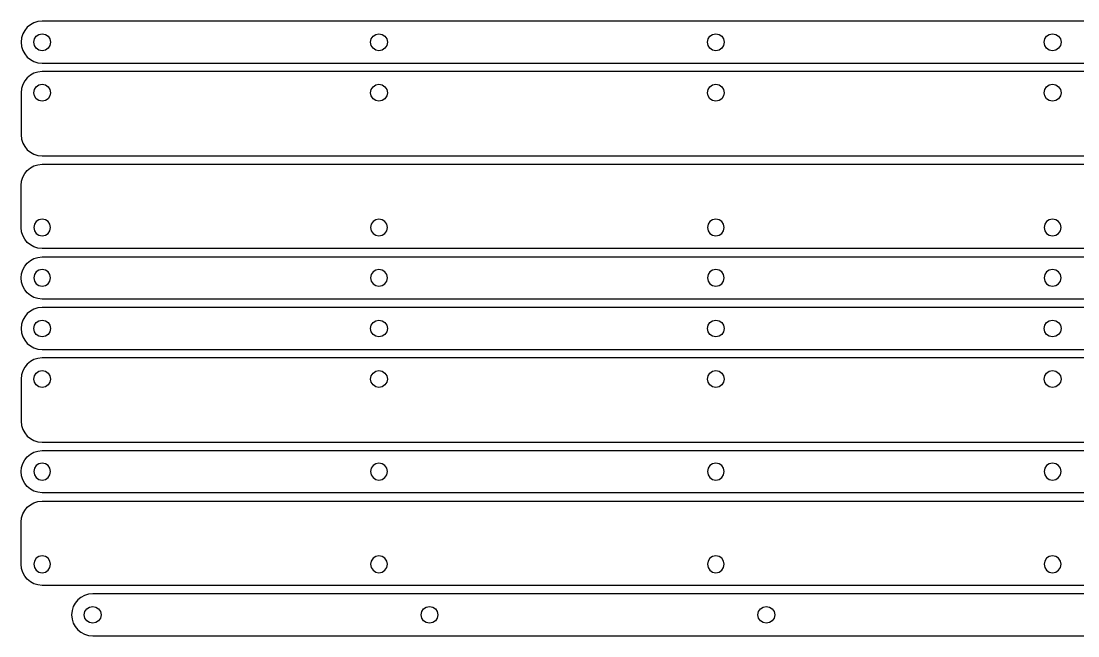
# Model space of a CAD drawing. Extents: x -146 to 800, y 150 to 800.
# Drawn here: x -145.9 to 105.1, y 654 to 800 of the extents above; entities that cross this region are included whole.
import ezdxf

# ---------------------------------------------------------------- set-up
doc = ezdxf.new("R2010")
doc.units = 0

msp = doc.modelspace()

# ---------------------------------------------------------------- linework, layer by layer
for p, q in [((-144.48225, 798.53825), (-145.092023, 797.799)), ((-143.742633, 799.147656), (-144.48225, 798.53825)), ((-142.893, 799.607438), (-143.742633, 799.147656)), ((-141.95318, 799.897813), (-142.893, 799.607438)), ((-140.943, 799.999), (-141.95318, 799.897813)), ((259.056, 799.999), (-140.943, 799.999)), ((-145.842727, 796.010094), (-145.944, 795)), ((-145.552125, 796.949687), (-145.842727, 796.010094)), ((-145.092023, 797.799), (-145.552125, 796.949687)), ((-142.944, 794.982), (-142.786734, 795.760234)), ((-142.786734, 795.760234), (-142.357875, 796.395875)), ((-142.357875, 796.395875), (-141.721828, 796.824328)), ((-141.721828, 796.824328), (-140.943, 796.981)), ((-140.943, 796.981), (-140.164906, 796.823906)), ((-140.164906, 796.823906), (-139.5295, 796.3955)), ((-139.5295, 796.3955), (-139.101094, 795.760094)), ((-139.101094, 795.760094), (-138.944, 794.982)), ((-62.9441, 794.982), (-62.786842, 795.760234)), ((-62.786842, 795.760234), (-62.358038, 796.395875)), ((-62.358038, 796.395875), (-61.722139, 796.824328)), ((-61.722139, 796.824328), (-60.9436, 796.981)), ((-60.9436, 796.981), (-60.165283, 796.823906)), ((-60.165283, 796.823906), (-59.529663, 796.3955)), ((-59.529663, 796.3955), (-59.101061, 795.760094)), ((-59.101061, 795.760094), (-58.9438, 794.982)), ((17.0561, 794.982), (17.213358, 795.760234)), ((17.213358, 795.760234), (17.642163, 796.395875)), ((17.642163, 796.395875), (18.278061, 796.824328)), ((18.278061, 796.824328), (19.0566, 796.981)), ((19.0566, 796.981), (19.834855, 796.823906)), ((19.834855, 796.823906), (20.470337, 796.3955)), ((20.470337, 796.3955), (20.898802, 795.760094)), ((20.898802, 795.760094), (21.056, 794.982)), ((97.0559, 794.982), (97.213127, 795.760234)), ((97.213127, 795.760234), (97.641863, 796.395875)), ((97.641863, 796.395875), (98.277692, 796.824328)), ((98.277692, 796.824328), (99.0562, 796.981)), ((99.0562, 796.981), (99.834334, 796.823906)), ((99.834334, 796.823906), (100.470025, 796.3955)), ((100.470025, 796.3955), (100.898753, 795.760094)), ((100.898753, 795.760094), (101.056, 794.982)), ((-145.944, 795), (-145.842727, 793.98982)), ((-145.842727, 793.98982), (-145.552125, 793.05)), ((-142.786734, 794.203328), (-142.944, 794.982)), ((-142.357875, 793.567625), (-142.786734, 794.203328)), ((-141.721828, 793.139109), (-142.357875, 793.567625)), ((-139.5295, 793.567625), (-140.164906, 793.139109)), ((-139.101094, 794.203328), (-139.5295, 793.567625)), ((-138.944, 794.982), (-139.101094, 794.203328)), ((-62.786969, 794.203328), (-62.9441, 794.982)), ((-62.358225, 793.567625), (-62.786969, 794.203328)), ((-61.722294, 793.139109), (-62.358225, 793.567625)), ((-59.529513, 793.567625), (-60.16517, 793.139109)), ((-59.100948, 794.203328), (-59.529513, 793.567625)), ((-58.9438, 794.982), (-59.100948, 794.203328)), ((17.213245, 794.203328), (17.0561, 794.982)), ((17.642012, 793.567625), (17.213245, 794.203328)), ((18.277948, 793.139109), (17.642012, 793.567625)), ((20.470488, 793.567625), (19.834967, 793.139109)), ((20.898914, 794.203328), (20.470488, 793.567625)), ((21.056, 794.982), (20.898914, 794.203328)), ((97.213, 794.203328), (97.0559, 794.982)), ((97.641675, 793.567625), (97.213, 794.203328)), ((98.277538, 793.139109), (97.641675, 793.567625)), ((100.4704, 793.567625), (99.834756, 793.139109)), ((100.898894, 794.203328), (100.4704, 793.567625)), ((101.056, 794.982), (100.898894, 794.203328)), ((-145.552125, 793.05), (-145.092023, 792.200367)), ((-145.092023, 792.200367), (-144.48225, 791.46075)), ((-144.48225, 791.46075), (-143.742633, 790.850977)), ((-143.742633, 790.850977), (-142.893, 790.390875)), ((-140.943, 792.982), (-141.721828, 793.139109)), ((-140.164906, 793.139109), (-140.943, 792.982)), ((-60.9436, 792.982), (-61.722294, 793.139109)), ((-60.16517, 793.139109), (-60.9436, 792.982)), ((19.0566, 792.982), (18.277948, 793.139109)), ((19.834967, 793.139109), (19.0566, 792.982)), ((99.0562, 792.982), (98.277538, 793.139109)), ((99.834756, 793.139109), (99.0562, 792.982)), ((-142.893, 790.390875), (-141.95318, 790.100273)), ((-141.95318, 790.100273), (-140.943, 789.999)), ((-140.943, 789.999), (259.056, 789.999)), ((-145.092023, 785.798316), (-145.552125, 784.948844)), ((-144.48225, 786.53775), (-145.092023, 785.798316)), ((-143.742633, 787.14734), (-144.48225, 786.53775)), ((-142.893, 787.607281), (-143.742633, 787.14734)), ((-141.95318, 787.89777), (-142.893, 787.607281)), ((-140.943, 787.999), (-141.95318, 787.89777)), ((259.056, 787.999), (-140.943, 787.999)), ((-145.842727, 784.009137), (-145.944, 782.999)), ((-145.552125, 784.948844), (-145.842727, 784.009137)), ((-142.944, 782.999), (-142.786734, 783.777672)), ((-142.786734, 783.777672), (-142.357875, 784.413375)), ((-142.357875, 784.413375), (-141.721828, 784.841891)), ((-141.721828, 784.841891), (-140.943, 784.999)), ((-140.943, 784.999), (-140.164906, 784.841891)), ((-140.164906, 784.841891), (-139.5295, 784.413375)), ((-139.5295, 784.413375), (-139.101094, 783.777672)), ((-139.101094, 783.777672), (-138.944, 782.999)), ((-62.9441, 782.999), (-62.786842, 783.777672)), ((-62.786842, 783.777672), (-62.358038, 784.413375)), ((-62.358038, 784.413375), (-61.722139, 784.841891)), ((-61.722139, 784.841891), (-60.9436, 784.999)), ((-60.9436, 784.999), (-60.165283, 784.841891)), ((-60.165283, 784.841891), (-59.529663, 784.413375)), ((-59.529663, 784.413375), (-59.101061, 783.777672)), ((-59.101061, 783.777672), (-58.9438, 782.999)), ((17.0561, 782.999), (17.213358, 783.777672)), ((17.213358, 783.777672), (17.642163, 784.413375)), ((17.642163, 784.413375), (18.278061, 784.841891)), ((18.278061, 784.841891), (19.0566, 784.999)), ((19.0566, 784.999), (19.834855, 784.841891)), ((19.834855, 784.841891), (20.470337, 784.413375)), ((20.470337, 784.413375), (20.898802, 783.777672)), ((20.898802, 783.777672), (21.056, 782.999)), ((97.0559, 782.999), (97.213127, 783.777672)), ((97.213127, 783.777672), (97.641863, 784.413375)), ((97.641863, 784.413375), (98.277692, 784.841891)), ((98.277692, 784.841891), (99.0562, 784.999)), ((99.0562, 784.999), (99.834334, 784.841891)), ((99.834334, 784.841891), (100.470025, 784.413375)), ((100.470025, 784.413375), (100.898753, 783.777672)), ((100.898753, 783.777672), (101.056, 782.999)), ((-145.944, 782.999), (-145.944, 772.999)), ((-142.786734, 782.220328), (-142.944, 782.999)), ((-142.357875, 781.584625), (-142.786734, 782.220328)), ((-141.721828, 781.156109), (-142.357875, 781.584625)), ((-140.943, 780.999), (-141.721828, 781.156109)), ((-140.164906, 781.15625), (-140.943, 780.999)), ((-139.5295, 781.585), (-140.164906, 781.15625)), ((-139.101094, 782.22075), (-139.5295, 781.585)), ((-138.944, 782.999), (-139.101094, 782.22075)), ((-62.786969, 782.220328), (-62.9441, 782.999)), ((-62.358225, 781.584625), (-62.786969, 782.220328)), ((-61.722294, 781.156109), (-62.358225, 781.584625)), ((-60.9436, 780.999), (-61.722294, 781.156109)), ((-60.16517, 781.15625), (-60.9436, 780.999)), ((-59.529513, 781.585), (-60.16517, 781.15625)), ((-59.100948, 782.22075), (-59.529513, 781.585)), ((-58.9438, 782.999), (-59.100948, 782.22075)), ((17.213245, 782.220328), (17.0561, 782.999)), ((17.642012, 781.584625), (17.213245, 782.220328)), ((18.277948, 781.156109), (17.642012, 781.584625)), ((19.0566, 780.999), (18.277948, 781.156109)), ((19.834967, 781.15625), (19.0566, 780.999)), ((20.470488, 781.585), (19.834967, 781.15625)), ((20.898914, 782.22075), (20.470488, 781.585)), ((21.056, 782.999), (20.898914, 782.22075)), ((97.213, 782.220328), (97.0559, 782.999)), ((97.641675, 781.584625), (97.213, 782.220328)), ((98.277538, 781.156109), (97.641675, 781.584625)), ((99.0562, 780.999), (98.277538, 781.156109)), ((99.834756, 781.15625), (99.0562, 780.999)), ((100.4704, 781.585), (99.834756, 781.15625)), ((100.898894, 782.22075), (100.4704, 781.585)), ((101.056, 782.999), (100.898894, 782.22075)), ((-145.944, 772.999), (-145.842727, 771.988863)), ((-145.842727, 771.988863), (-145.552125, 771.049156)), ((-145.552125, 771.049156), (-145.092023, 770.199684)), ((-145.092023, 770.199684), (-144.48225, 769.46025)), ((-144.48225, 769.46025), (-143.742633, 768.85066)), ((-143.742633, 768.85066), (-142.893, 768.390719)), ((-142.893, 768.390719), (-141.95318, 768.10023)), ((-141.95318, 768.10023), (-140.943, 767.999)), ((-143.742316, 765.14734), (-142.892844, 765.607281)), ((-142.892844, 765.607281), (-141.953137, 765.89777)), ((-141.953137, 765.89777), (-140.943, 765.999)), ((-140.943, 767.999), (259.056, 767.999)), ((-140.943, 765.999), (339.056, 765.999)), ((-145.551281, 762.948844), (-145.09134, 763.798316)), ((-145.09134, 763.798316), (-144.48175, 764.53775)), ((-144.48175, 764.53775), (-143.742316, 765.14734)), ((-145.943, 760.999), (-145.84177, 762.009137)), ((-145.943, 750.999), (-145.943, 760.999)), ((-145.84177, 762.009137), (-145.551281, 762.948844)), ((-145.84177, 749.988863), (-145.943, 750.999)), ((-142.78675, 751.777672), (-142.944, 750.999)), ((-142.944, 750.999), (-142.78675, 750.220328)), ((-142.358, 752.413375), (-142.78675, 751.777672)), ((-141.72225, 752.841891), (-142.358, 752.413375)), ((-140.944, 752.999), (-141.72225, 752.841891)), ((-140.165328, 752.841891), (-140.944, 752.999)), ((-139.529625, 752.413375), (-140.165328, 752.841891)), ((-139.101109, 751.777672), (-139.529625, 752.413375)), ((-138.944, 750.999), (-139.101109, 751.777672)), ((-139.101109, 750.22075), (-138.944, 750.999)), ((-62.786797, 751.777672), (-62.9439, 750.999)), ((-62.9439, 750.999), (-62.786642, 750.220328)), ((-62.3581, 752.413375), (-62.786797, 751.777672)), ((-61.722178, 752.841891), (-62.3581, 752.413375)), ((-60.9434, 752.999), (-61.722178, 752.841891)), ((-60.165033, 752.841891), (-60.9434, 752.999)), ((-59.529513, 752.413375), (-60.165033, 752.841891)), ((-59.101086, 751.777672), (-59.529513, 752.413375)), ((-59.101198, 750.22075), (-58.944, 750.999)), ((-58.944, 750.999), (-59.101086, 751.777672)), ((17.212916, 751.777672), (17.0557, 750.999)), ((17.0557, 750.999), (17.212944, 750.220328)), ((17.64165, 752.413375), (17.212916, 751.777672)), ((18.277534, 752.841891), (17.64165, 752.413375)), ((19.0562, 752.999), (18.277534, 752.841891)), ((19.83463, 752.841891), (19.0562, 752.999)), ((20.470287, 752.413375), (19.83463, 752.841891)), ((20.898852, 751.777672), (20.470287, 752.413375)), ((20.898823, 750.22075), (21.056, 750.999)), ((21.056, 750.999), (20.898852, 751.777672)), ((97.213045, 751.777672), (97.0559, 750.999)), ((97.0559, 750.999), (97.213158, 750.220328)), ((97.641813, 752.413375), (97.213045, 751.777672)), ((98.277748, 752.841891), (97.641813, 752.413375)), ((99.0564, 752.999), (98.277748, 752.841891)), ((99.834841, 752.841891), (99.0564, 752.999)), ((100.470425, 752.413375), (99.834841, 752.841891)), ((100.898897, 751.777672), (100.470425, 752.413375)), ((101.056, 750.999), (100.898897, 751.777672)), ((100.898897, 750.22075), (101.056, 750.999)), ((-145.551281, 749.049156), (-145.84177, 749.988863)), ((-145.09134, 748.199684), (-145.551281, 749.049156)), ((-144.48175, 747.46025), (-145.09134, 748.199684)), ((-142.78675, 750.220328), (-142.358, 749.584625)), ((-142.358, 749.584625), (-141.72225, 749.156109)), ((-141.72225, 749.156109), (-140.944, 748.999)), ((-140.944, 748.999), (-140.165328, 749.15625)), ((-140.165328, 749.15625), (-139.529625, 749.585)), ((-139.529625, 749.585), (-139.101109, 750.22075)), ((-62.786642, 750.220328), (-62.357837, 749.584625)), ((-62.357837, 749.584625), (-61.721939, 749.156109)), ((-61.721939, 749.156109), (-60.9434, 748.999)), ((-60.9434, 748.999), (-60.165145, 749.15625)), ((-60.165145, 749.15625), (-59.529663, 749.585)), ((-59.529663, 749.585), (-59.101198, 750.22075)), ((17.212944, 750.220328), (17.641725, 749.584625)), ((17.641725, 749.584625), (18.277619, 749.156109)), ((18.277619, 749.156109), (19.0562, 748.999)), ((19.0562, 748.999), (19.834545, 749.15625)), ((19.834545, 749.15625), (20.470212, 749.585)), ((20.470212, 749.585), (20.898823, 750.22075)), ((97.213158, 750.220328), (97.641962, 749.584625)), ((97.641962, 749.584625), (98.277861, 749.156109)), ((98.277861, 749.156109), (99.0564, 748.999)), ((99.0564, 748.999), (99.834841, 749.15625)), ((99.834841, 749.15625), (100.470425, 749.585)), ((100.470425, 749.585), (100.898897, 750.22075)), ((-143.742316, 746.85066), (-144.48175, 747.46025)), ((-142.892844, 746.390719), (-143.742316, 746.85066)), ((-141.953137, 746.10023), (-142.892844, 746.390719)), ((-140.943, 745.999), (-141.953137, 746.10023)), ((339.056, 745.999), (-140.943, 745.999)), ((-144.48175, 742.53775), (-143.742316, 743.14734)), ((-143.742316, 743.14734), (-142.892844, 743.607281)), ((-142.892844, 743.607281), (-141.953137, 743.89777)), ((-141.953137, 743.89777), (-140.943, 743.999)), ((-140.943, 743.999), (339.056, 743.999)), ((-145.84177, 740.009137), (-145.551281, 740.948844)), ((-145.551281, 740.948844), (-145.09134, 741.798316)), ((-145.09134, 741.798316), (-144.48175, 742.53775)), ((-141.72225, 740.859891), (-142.358, 740.431375)), ((-140.944, 741.017), (-141.72225, 740.859891)), ((-140.165328, 740.859328), (-140.944, 741.017)), ((-139.529625, 740.430625), (-140.165328, 740.859328)), ((-61.722178, 740.859891), (-62.3581, 740.431375)), ((-60.9434, 741.017), (-61.722178, 740.859891)), ((-60.165033, 740.859328), (-60.9434, 741.017)), ((-59.529513, 740.430625), (-60.165033, 740.859328)), ((18.277534, 740.859891), (17.64165, 740.431375)), ((19.0562, 741.017), (18.277534, 740.859891)), ((19.83463, 740.859328), (19.0562, 741.017)), ((20.470287, 740.430625), (19.83463, 740.859328)), ((98.277748, 740.859891), (97.641813, 740.431375)), ((99.0564, 741.017), (98.277748, 740.859891)), ((99.834841, 740.859328), (99.0564, 741.017)), ((100.470425, 740.430625), (99.834841, 740.859328)), ((-145.943, 738.999), (-145.84177, 740.009137)), ((-145.84177, 737.988863), (-145.943, 738.999)), ((-145.551281, 737.049156), (-145.84177, 737.988863)), ((-142.78675, 739.795672), (-142.944, 739.017)), ((-142.944, 739.017), (-142.78675, 738.238328)), ((-142.358, 740.431375), (-142.78675, 739.795672)), ((-142.78675, 738.238328), (-142.358, 737.602625)), ((-139.101109, 739.795109), (-139.529625, 740.430625)), ((-139.529625, 737.602625), (-139.101109, 738.238328)), ((-138.944, 739.017), (-139.101109, 739.795109)), ((-139.101109, 738.238328), (-138.944, 739.017)), ((-62.786797, 739.795672), (-62.9439, 739.017)), ((-62.9439, 739.017), (-62.786642, 738.238328)), ((-62.3581, 740.431375), (-62.786797, 739.795672)), ((-62.786642, 738.238328), (-62.357837, 737.602625)), ((-59.529663, 737.602625), (-59.101198, 738.238328)), ((-59.101086, 739.795109), (-59.529513, 740.430625)), ((-59.101198, 738.238328), (-58.944, 739.017)), ((-58.944, 739.017), (-59.101086, 739.795109)), ((17.212916, 739.795672), (17.0557, 739.017)), ((17.0557, 739.017), (17.212944, 738.238328)), ((17.64165, 740.431375), (17.212916, 739.795672)), ((17.212944, 738.238328), (17.641725, 737.602625)), ((20.470212, 737.602625), (20.898823, 738.238328)), ((20.898852, 739.795109), (20.470287, 740.430625)), ((20.898823, 738.238328), (21.056, 739.017)), ((21.056, 739.017), (20.898852, 739.795109)), ((97.213045, 739.795672), (97.0559, 739.017)), ((97.0559, 739.017), (97.213158, 738.238328)), ((97.641813, 740.431375), (97.213045, 739.795672)), ((97.213158, 738.238328), (97.641962, 737.602625)), ((100.898897, 739.795109), (100.470425, 740.430625)), ((100.470425, 737.602625), (100.898897, 738.238328)), ((101.056, 739.017), (100.898897, 739.795109)), ((100.898897, 738.238328), (101.056, 739.017)), ((-145.09134, 736.199684), (-145.551281, 737.049156)), ((-144.48175, 735.46025), (-145.09134, 736.199684)), ((-143.742316, 734.85066), (-144.48175, 735.46025)), ((-142.358, 737.602625), (-141.72225, 737.174109)), ((-141.72225, 737.174109), (-140.944, 737.017)), ((-140.944, 737.017), (-140.165328, 737.174109)), ((-140.165328, 737.174109), (-139.529625, 737.602625)), ((-62.357837, 737.602625), (-61.721939, 737.174109)), ((-61.721939, 737.174109), (-60.9434, 737.017)), ((-60.9434, 737.017), (-60.165145, 737.174109)), ((-60.165145, 737.174109), (-59.529663, 737.602625)), ((17.641725, 737.602625), (18.277619, 737.174109)), ((18.277619, 737.174109), (19.0562, 737.017)), ((19.0562, 737.017), (19.834545, 737.174109)), ((19.834545, 737.174109), (20.470212, 737.602625)), ((97.641962, 737.602625), (98.277861, 737.174109)), ((98.277861, 737.174109), (99.0564, 737.017)), ((99.0564, 737.017), (99.834841, 737.174109)), ((99.834841, 737.174109), (100.470425, 737.602625)), ((-142.892844, 734.390719), (-143.742316, 734.85066)), ((-141.953137, 734.10023), (-142.892844, 734.390719)), ((-140.943, 733.999), (-141.953137, 734.10023)), ((339.056, 733.999), (-140.943, 733.999)), ((-144.48175, 730.53775), (-145.09134, 729.798316)), ((-143.742316, 731.14734), (-144.48175, 730.53775)), ((-142.892844, 731.607281), (-143.742316, 731.14734)), ((-141.953137, 731.89777), (-142.892844, 731.607281)), ((-140.943, 731.999), (-141.953137, 731.89777)), ((339.056, 731.999), (-140.943, 731.999)), ((-145.84177, 728.009137), (-145.943, 726.999)), ((-145.551281, 728.948844), (-145.84177, 728.009137)), ((-145.09134, 729.798316), (-145.551281, 728.948844)), ((-142.78675, 727.759672), (-142.358, 728.395375)), ((-142.358, 728.395375), (-141.72225, 728.823891)), ((-141.72225, 728.823891), (-140.944, 728.981)), ((-140.944, 728.981), (-140.16575, 728.823891)), ((-140.16575, 728.823891), (-139.53, 728.395375)), ((-139.53, 728.395375), (-139.10125, 727.759672)), ((-62.786673, 727.759672), (-62.357937, 728.395375)), ((-62.357937, 728.395375), (-61.722108, 728.823891)), ((-61.722108, 728.823891), (-60.9436, 728.981)), ((-60.9436, 728.981), (-60.165359, 728.823891)), ((-60.165359, 728.823891), (-59.5299, 728.395375)), ((-59.5299, 728.395375), (-59.101441, 727.759672)), ((17.212944, 727.759672), (17.641725, 728.395375)), ((17.641725, 728.395375), (18.277619, 728.823891)), ((18.277619, 728.823891), (19.0562, 728.981)), ((19.0562, 728.981), (19.834433, 728.823891)), ((19.834433, 728.823891), (20.470062, 728.395375)), ((20.470062, 728.395375), (20.898711, 727.759672)), ((97.213127, 727.759672), (97.641863, 728.395375)), ((97.641863, 728.395375), (98.277692, 728.823891)), ((98.277692, 728.823891), (99.0562, 728.981)), ((99.0562, 728.981), (99.834334, 728.823891)), ((99.834334, 728.823891), (100.470025, 728.395375)), ((100.470025, 728.395375), (100.898753, 727.759672)), ((-145.943, 726.999), (-145.84177, 725.988863)), ((-145.84177, 725.988863), (-145.551281, 725.049156)), ((-142.944, 726.981), (-142.78675, 727.759672)), ((-142.786891, 726.202906), (-142.944, 726.981)), ((-142.358375, 725.5675), (-142.786891, 726.202906)), ((-141.722672, 725.139094), (-142.358375, 725.5675)), ((-139.529625, 725.5675), (-140.165328, 725.139094)), ((-139.101109, 726.202906), (-139.529625, 725.5675)), ((-139.10125, 727.759672), (-138.944, 726.981)), ((-138.944, 726.981), (-139.101109, 726.202906)), ((-62.9439, 726.981), (-62.786673, 727.759672)), ((-62.7868, 726.202906), (-62.9439, 726.981)), ((-62.358125, 725.5675), (-62.7868, 726.202906)), ((-61.722263, 725.139094), (-62.358125, 725.5675)), ((-59.529638, 725.5675), (-60.165148, 725.139094)), ((-59.101258, 726.202906), (-59.529638, 725.5675)), ((-59.101441, 727.759672), (-58.9442, 726.981)), ((-58.9442, 726.981), (-59.101258, 726.202906)), ((17.0557, 726.981), (17.212944, 727.759672)), ((17.212831, 726.202906), (17.0557, 726.981)), ((17.641575, 725.5675), (17.212831, 726.202906)), ((18.277506, 725.139094), (17.641575, 725.5675)), ((20.470287, 725.5675), (19.83463, 725.139094)), ((20.898852, 726.202906), (20.470287, 725.5675)), ((20.898711, 727.759672), (21.056, 726.981)), ((21.056, 726.981), (20.898852, 726.202906)), ((97.0559, 726.981), (97.213127, 727.759672)), ((97.213, 726.202906), (97.0559, 726.981)), ((97.641675, 725.5675), (97.213, 726.202906)), ((98.277538, 725.139094), (97.641675, 725.5675)), ((100.4704, 725.5675), (99.834756, 725.139094)), ((100.898894, 726.202906), (100.4704, 725.5675)), ((100.898753, 727.759672), (101.056, 726.981)), ((101.056, 726.981), (100.898894, 726.202906)), ((-145.551281, 725.049156), (-145.09134, 724.199684)), ((-145.09134, 724.199684), (-144.48175, 723.46025)), ((-144.48175, 723.46025), (-143.742316, 722.85066)), ((-140.944, 724.982), (-141.722672, 725.139094)), ((-140.165328, 725.139094), (-140.944, 724.982)), ((-60.9436, 724.982), (-61.722263, 725.139094)), ((-60.165148, 725.139094), (-60.9436, 724.982)), ((19.0562, 724.982), (18.277506, 725.139094)), ((19.83463, 725.139094), (19.0562, 724.982)), ((99.0562, 724.982), (98.277538, 725.139094)), ((99.834756, 725.139094), (99.0562, 724.982)), ((-143.742316, 722.85066), (-142.892844, 722.390719)), ((-142.892844, 722.390719), (-141.953137, 722.10023)), ((-141.953137, 722.10023), (-140.943, 721.999)), ((-140.943, 721.999), (339.056, 721.999)), ((-144.48175, 718.53775), (-145.09134, 717.798316)), ((-143.742316, 719.14734), (-144.48175, 718.53775)), ((-142.892844, 719.607281), (-143.742316, 719.14734)), ((-141.953137, 719.89777), (-142.892844, 719.607281)), ((-140.943, 719.999), (-141.953137, 719.89777)), ((339.056, 719.999), (-140.943, 719.999)), ((-145.84177, 716.009137), (-145.943, 714.999)), ((-145.551281, 716.948844), (-145.84177, 716.009137)), ((-145.09134, 717.798316), (-145.551281, 716.948844)), ((-142.944, 714.999), (-142.78675, 715.777672)), ((-142.78675, 715.777672), (-142.358, 716.413375)), ((-142.358, 716.413375), (-141.72225, 716.841891)), ((-141.72225, 716.841891), (-140.944, 716.999)), ((-140.944, 716.999), (-140.16575, 716.84175)), ((-140.16575, 716.84175), (-139.53, 716.413)), ((-139.53, 716.413), (-139.10125, 715.77725)), ((-139.10125, 715.77725), (-138.944, 714.999)), ((-62.9439, 714.999), (-62.786645, 715.777672)), ((-62.786645, 715.777672), (-62.357862, 716.413375)), ((-62.357862, 716.413375), (-61.722023, 716.841891)), ((-61.722023, 716.841891), (-60.9436, 716.999)), ((-60.9436, 716.999), (-60.165272, 716.84175)), ((-60.165272, 716.84175), (-59.5298, 716.413)), ((-59.5298, 716.413), (-59.101328, 715.77725)), ((-59.101328, 715.77725), (-58.944, 714.999)), ((17.0557, 714.999), (17.212947, 715.777672)), ((17.212947, 715.777672), (17.64175, 716.413375)), ((17.64175, 716.413375), (18.277703, 716.841891)), ((18.277703, 716.841891), (19.0564, 716.999)), ((19.0564, 716.999), (19.834517, 716.84175)), ((19.834517, 716.84175), (20.470087, 716.413)), ((20.470087, 716.413), (20.898714, 715.77725)), ((20.898714, 715.77725), (21.056, 714.999)), ((97.0559, 714.999), (97.213155, 715.777672)), ((97.213155, 715.777672), (97.641937, 716.413375)), ((97.641937, 716.413375), (98.277777, 716.841891)), ((98.277777, 716.841891), (99.0562, 716.999)), ((99.0562, 716.999), (99.834756, 716.84175)), ((99.834756, 716.84175), (100.4704, 716.413)), ((100.4704, 716.413), (100.898894, 715.77725)), ((100.898894, 715.77725), (101.056, 714.999)), ((-145.943, 714.999), (-145.943, 704.999)), ((-142.786891, 714.220328), (-142.944, 714.999)), ((-142.358375, 713.584625), (-142.786891, 714.220328)), ((-141.722672, 713.156109), (-142.358375, 713.584625)), ((-140.944, 712.999), (-141.722672, 713.156109)), ((-140.165328, 713.156109), (-140.944, 712.999)), ((-139.529625, 713.584625), (-140.165328, 713.156109)), ((-139.101109, 714.220328), (-139.529625, 713.584625)), ((-138.944, 714.999), (-139.101109, 714.220328)), ((-62.786716, 714.220328), (-62.9439, 714.999)), ((-62.35805, 713.584625), (-62.786716, 714.220328)), ((-61.722234, 713.156109), (-62.35805, 713.584625)), ((-60.9436, 712.999), (-61.722234, 713.156109)), ((-60.164991, 713.156109), (-60.9436, 712.999)), ((-59.529425, 713.584625), (-60.164991, 713.156109)), ((-59.101047, 714.220328), (-59.529425, 713.584625)), ((-58.944, 714.999), (-59.101047, 714.220328)), ((17.212834, 714.220328), (17.0557, 714.999)), ((17.6416, 713.584625), (17.212834, 714.220328)), ((18.277591, 713.156109), (17.6416, 713.584625)), ((19.0564, 712.999), (18.277591, 713.156109)), ((19.834714, 713.156109), (19.0564, 712.999)), ((20.470312, 713.584625), (19.834714, 713.156109)), ((20.898855, 714.220328), (20.470312, 713.584625)), ((21.056, 714.999), (20.898855, 714.220328)), ((97.213084, 714.220328), (97.0559, 714.999)), ((97.64175, 713.584625), (97.213084, 714.220328)), ((98.277566, 713.156109), (97.64175, 713.584625)), ((99.0562, 712.999), (98.277566, 713.156109)), ((99.834756, 713.156109), (99.0562, 712.999)), ((100.4704, 713.584625), (99.834756, 713.156109)), ((100.898894, 714.220328), (100.4704, 713.584625)), ((101.056, 714.999), (100.898894, 714.220328)), ((-145.943, 704.999), (-145.84177, 703.988863)), ((-145.84177, 703.988863), (-145.551281, 703.049156)), ((-145.551281, 703.049156), (-145.09134, 702.199684)), ((-145.09134, 702.199684), (-144.48175, 701.46025)), ((-144.48175, 701.46025), (-143.742316, 700.85066)), ((-143.742316, 700.85066), (-142.892844, 700.390719)), ((-142.892844, 700.390719), (-141.953137, 700.10023)), ((-142.892844, 697.607281), (-141.953137, 697.89777)), ((-141.953137, 700.10023), (-140.943, 699.999)), ((-141.953137, 697.89777), (-140.943, 697.999)), ((-140.943, 699.999), (339.056, 699.999)), ((-140.943, 697.999), (339.056, 697.999)), ((-145.551281, 694.948844), (-145.09134, 695.798316)), ((-145.09134, 695.798316), (-144.48175, 696.53775)), ((-144.48175, 696.53775), (-143.742316, 697.14734)), ((-143.742316, 697.14734), (-142.892844, 697.607281)), ((-145.943, 692.999), (-145.84177, 694.009137)), ((-145.84177, 691.988863), (-145.943, 692.999)), ((-145.84177, 694.009137), (-145.551281, 694.948844)), ((-142.786891, 693.795672), (-142.944, 693.017)), ((-142.944, 693.017), (-142.78675, 692.238328)), ((-142.358375, 694.431375), (-142.786891, 693.795672)), ((-141.722672, 694.859891), (-142.358375, 694.431375)), ((-140.944, 695.017), (-141.722672, 694.859891)), ((-140.165328, 694.859891), (-140.944, 695.017)), ((-139.529625, 694.431375), (-140.165328, 694.859891)), ((-139.101109, 693.795672), (-139.529625, 694.431375)), ((-139.10125, 692.238328), (-138.944, 693.017)), ((-138.944, 693.017), (-139.101109, 693.795672)), ((-62.7868, 693.795672), (-62.9439, 693.017)), ((-62.9439, 693.017), (-62.786673, 692.238328)), ((-62.358125, 694.431375), (-62.7868, 693.795672)), ((-61.722263, 694.859891), (-62.358125, 694.431375)), ((-60.9436, 695.017), (-61.722263, 694.859891)), ((-60.165148, 694.859891), (-60.9436, 695.017)), ((-59.529638, 694.431375), (-60.165148, 694.859891)), ((-59.101258, 693.795672), (-59.529638, 694.431375)), ((-59.101441, 692.238328), (-58.9442, 693.017)), ((-58.9442, 693.017), (-59.101258, 693.795672)), ((17.212831, 693.795672), (17.0557, 693.017)), ((17.0557, 693.017), (17.212944, 692.238328)), ((17.641575, 694.431375), (17.212831, 693.795672)), ((18.277506, 694.859891), (17.641575, 694.431375)), ((19.0562, 695.017), (18.277506, 694.859891)), ((19.83463, 694.859891), (19.0562, 695.017)), ((20.470287, 694.431375), (19.83463, 694.859891)), ((20.898852, 693.795672), (20.470287, 694.431375)), ((20.898711, 692.238328), (21.056, 693.017)), ((21.056, 693.017), (20.898852, 693.795672)), ((97.213, 693.795672), (97.0559, 693.017)), ((97.0559, 693.017), (97.213127, 692.238328)), ((97.641675, 694.431375), (97.213, 693.795672)), ((98.277538, 694.859891), (97.641675, 694.431375)), ((99.0562, 695.017), (98.277538, 694.859891)), ((99.834756, 694.859891), (99.0562, 695.017)), ((100.4704, 694.431375), (99.834756, 694.859891)), ((100.898894, 693.795672), (100.4704, 694.431375)), ((100.898753, 692.238328), (101.056, 693.017)), ((101.056, 693.017), (100.898894, 693.795672)), ((-145.551281, 691.049156), (-145.84177, 691.988863)), ((-145.09134, 690.199684), (-145.551281, 691.049156)), ((-142.78675, 692.238328), (-142.358, 691.602625)), ((-142.358, 691.602625), (-141.72225, 691.174109)), ((-141.72225, 691.174109), (-140.944, 691.017)), ((-140.944, 691.017), (-140.16575, 691.174109)), ((-140.16575, 691.174109), (-139.53, 691.602625)), ((-139.53, 691.602625), (-139.10125, 692.238328)), ((-62.786673, 692.238328), (-62.357937, 691.602625)), ((-62.357937, 691.602625), (-61.722108, 691.174109)), ((-61.722108, 691.174109), (-60.9436, 691.017)), ((-60.9436, 691.017), (-60.165359, 691.174109)), ((-60.165359, 691.174109), (-59.5299, 691.602625)), ((-59.5299, 691.602625), (-59.101441, 692.238328)), ((17.212944, 692.238328), (17.641725, 691.602625)), ((17.641725, 691.602625), (18.277619, 691.174109)), ((18.277619, 691.174109), (19.0562, 691.017)), ((19.0562, 691.017), (19.834433, 691.174109)), ((19.834433, 691.174109), (20.470062, 691.602625)), ((20.470062, 691.602625), (20.898711, 692.238328)), ((97.213127, 692.238328), (97.641863, 691.602625)), ((97.641863, 691.602625), (98.277692, 691.174109)), ((98.277692, 691.174109), (99.0562, 691.017)), ((99.0562, 691.017), (99.834334, 691.174109)), ((99.834334, 691.174109), (100.470025, 691.602625)), ((100.470025, 691.602625), (100.898753, 692.238328)), ((-144.48175, 689.46025), (-145.09134, 690.199684)), ((-143.742316, 688.85066), (-144.48175, 689.46025)), ((-142.892844, 688.390719), (-143.742316, 688.85066)), ((-141.953137, 688.10023), (-142.892844, 688.390719)), ((-140.943, 687.999), (-141.953137, 688.10023)), ((339.056, 687.999), (-140.943, 687.999)), ((-143.742316, 685.14734), (-142.892844, 685.607281)), ((-142.892844, 685.607281), (-141.953137, 685.89777)), ((-141.953137, 685.89777), (-140.943, 685.999)), ((-140.943, 685.999), (339.056, 685.999)), ((-145.84177, 682.009137), (-145.551281, 682.948844)), ((-145.551281, 682.948844), (-145.09134, 683.798316)), ((-145.09134, 683.798316), (-144.48175, 684.53775)), ((-144.48175, 684.53775), (-143.742316, 685.14734)), ((-145.943, 680.999), (-145.84177, 682.009137)), ((-145.943, 670.999), (-145.943, 680.999)), ((-141.722672, 672.841891), (-142.358375, 672.413375)), ((-140.944, 672.999), (-141.722672, 672.841891)), ((-140.165328, 672.841891), (-140.944, 672.999)), ((-139.529625, 672.413375), (-140.165328, 672.841891)), ((-61.722263, 672.841891), (-62.358125, 672.413375)), ((-60.9436, 672.999), (-61.722263, 672.841891)), ((-60.165148, 672.841891), (-60.9436, 672.999)), ((-59.529638, 672.413375), (-60.165148, 672.841891)), ((18.277506, 672.841891), (17.641575, 672.413375)), ((19.0562, 672.999), (18.277506, 672.841891)), ((19.83463, 672.841891), (19.0562, 672.999)), ((20.470287, 672.413375), (19.83463, 672.841891)), ((98.277538, 672.841891), (97.641675, 672.413375)), ((99.0562, 672.999), (98.277538, 672.841891)), ((99.834756, 672.841891), (99.0562, 672.999)), ((100.4704, 672.413375), (99.834756, 672.841891)), ((-145.84177, 669.988863), (-145.943, 670.999)), ((-142.786891, 671.777672), (-142.944, 670.999)), ((-142.944, 670.999), (-142.78675, 670.220328)), ((-142.358375, 672.413375), (-142.786891, 671.777672)), ((-142.78675, 670.220328), (-142.358, 669.584625)), ((-139.53, 669.585), (-139.10125, 670.22075)), ((-139.101109, 671.777672), (-139.529625, 672.413375)), ((-139.10125, 670.22075), (-138.944, 670.999)), ((-138.944, 670.999), (-139.101109, 671.777672)), ((-62.7868, 671.777672), (-62.9439, 670.999)), ((-62.9439, 670.999), (-62.786673, 670.220328)), ((-62.358125, 672.413375), (-62.7868, 671.777672)), ((-62.786673, 670.220328), (-62.357937, 669.584625)), ((-59.5299, 669.585), (-59.101441, 670.22075)), ((-59.101258, 671.777672), (-59.529638, 672.413375)), ((-59.101441, 670.22075), (-58.9442, 670.999)), ((-58.9442, 670.999), (-59.101258, 671.777672)), ((17.212831, 671.777672), (17.0557, 670.999)), ((17.0557, 670.999), (17.212944, 670.220328)), ((17.641575, 672.413375), (17.212831, 671.777672)), ((17.212944, 670.220328), (17.641725, 669.584625)), ((20.470062, 669.585), (20.898711, 670.22075)), ((20.898852, 671.777672), (20.470287, 672.413375)), ((20.898711, 670.22075), (21.056, 670.999)), ((21.056, 670.999), (20.898852, 671.777672)), ((97.213, 671.777672), (97.0559, 670.999)), ((97.0559, 670.999), (97.213127, 670.220328)), ((97.641675, 672.413375), (97.213, 671.777672)), ((97.213127, 670.220328), (97.641863, 669.584625)), ((100.470025, 669.585), (100.898753, 670.22075)), ((100.898894, 671.777672), (100.4704, 672.413375)), ((100.898753, 670.22075), (101.056, 670.999)), ((101.056, 670.999), (100.898894, 671.777672)), ((-145.551281, 669.049156), (-145.84177, 669.988863)), ((-145.09134, 668.199684), (-145.551281, 669.049156)), ((-144.48175, 667.46025), (-145.09134, 668.199684)), ((-142.358, 669.584625), (-141.72225, 669.156109)), ((-141.72225, 669.156109), (-140.944, 668.999)), ((-140.944, 668.999), (-140.16575, 669.15625)), ((-140.16575, 669.15625), (-139.53, 669.585)), ((-62.357937, 669.584625), (-61.722108, 669.156109)), ((-61.722108, 669.156109), (-60.9436, 668.999)), ((-60.9436, 668.999), (-60.165359, 669.15625)), ((-60.165359, 669.15625), (-59.5299, 669.585)), ((17.641725, 669.584625), (18.277619, 669.156109)), ((18.277619, 669.156109), (19.0562, 668.999)), ((19.0562, 668.999), (19.834433, 669.15625)), ((19.834433, 669.15625), (20.470062, 669.585)), ((97.641863, 669.584625), (98.277692, 669.156109)), ((98.277692, 669.156109), (99.0562, 668.999)), ((99.0562, 668.999), (99.834334, 669.15625)), ((99.834334, 669.15625), (100.470025, 669.585)), ((-143.742316, 666.85066), (-144.48175, 667.46025)), ((-142.892844, 666.390719), (-143.742316, 666.85066)), ((-141.953137, 666.10023), (-142.892844, 666.390719)), ((-140.943, 665.999), (-141.953137, 666.10023)), ((339.056, 665.999), (-140.943, 665.999)), ((-131.744316, 663.14734), (-132.48375, 662.53775)), ((-130.894844, 663.607281), (-131.744316, 663.14734)), ((-129.955137, 663.89777), (-130.894844, 663.607281)), ((-128.945, 663.999), (-129.955137, 663.89777)), ((31.0561, 663.999), (-128.945, 663.999)), ((111.056, 663.999), (31.0561, 663.999)), ((-133.553281, 660.948844), (-133.84377, 660.009137)), ((-133.09334, 661.798316), (-133.553281, 660.948844)), ((-132.48375, 662.53775), (-133.09334, 661.798316)), ((-130.788734, 659.759672), (-130.359875, 660.395375)), ((-130.359875, 660.395375), (-129.723828, 660.823891)), ((-129.723828, 660.823891), (-128.945, 660.981)), ((-128.945, 660.981), (-128.166891, 660.82375)), ((-128.166891, 660.82375), (-127.531375, 660.395)), ((-127.531375, 660.395), (-127.102672, 659.75925)), ((-50.787342, 659.759672), (-50.358963, 660.395375)), ((-50.358963, 660.395375), (-49.723452, 660.823891)), ((-49.723452, 660.823891), (-48.945, 660.981)), ((-48.945, 660.981), (-48.166338, 660.823891)), ((-48.166338, 660.823891), (-47.530475, 660.395375)), ((-47.530475, 660.395375), (-47.1018, 659.759672)), ((29.21315, 659.75925), (29.6419, 660.395)), ((29.6419, 660.395), (30.2773, 660.824)), ((30.2773, 660.824), (31.0561, 660.981)), ((31.0561, 660.981), (31.8345, 660.824)), ((31.8345, 660.824), (32.4695, 660.395)), ((32.4695, 660.395), (32.898175, 659.75925)), ((-133.84377, 660.009137), (-133.945, 658.999)), ((-133.945, 658.999), (-133.84377, 657.988863)), ((-133.84377, 657.988863), (-133.553281, 657.049156)), ((-130.946, 658.981), (-130.788734, 659.759672)), ((-130.788734, 658.202328), (-130.946, 658.981)), ((-130.359875, 657.566625), (-130.788734, 658.202328)), ((-127.10225, 658.202328), (-127.531, 657.566625)), ((-127.102672, 659.75925), (-126.945, 658.981)), ((-126.945, 658.981), (-127.10225, 658.202328)), ((-50.9444, 658.981), (-50.787342, 659.759672)), ((-50.787159, 658.20275), (-50.9444, 658.981)), ((-50.3587, 657.567), (-50.787159, 658.20275)), ((-47.101927, 658.202328), (-47.530662, 657.566625)), ((-46.9447, 658.981), (-47.101927, 658.202328)), ((-47.1018, 659.759672), (-46.9447, 658.981)), ((29.0559, 658.981), (29.21315, 659.75925)), ((29.2128, 658.203), (29.0559, 658.981)), ((29.6419, 657.567), (29.2128, 658.203)), ((32.898375, 658.20275), (32.4699, 657.567)), ((32.898175, 659.75925), (33.0555, 658.981)), ((33.0555, 658.981), (32.898375, 658.20275)), ((-133.553281, 657.049156), (-133.09334, 656.199684)), ((-133.09334, 656.199684), (-132.48375, 655.46025)), ((-132.48375, 655.46025), (-131.744316, 654.85066)), ((-129.723828, 657.138109), (-130.359875, 657.566625)), ((-128.945, 656.981), (-129.723828, 657.138109)), ((-128.16675, 657.138109), (-128.945, 656.981)), ((-127.531, 657.566625), (-128.16675, 657.138109)), ((-49.723241, 657.13825), (-50.3587, 657.567)), ((-48.945, 656.981), (-49.723241, 657.13825)), ((-48.166492, 657.138109), (-48.945, 656.981)), ((-47.530662, 657.566625), (-48.166492, 657.138109)), ((30.2776, 657.13825), (29.6419, 657.567)), ((31.0561, 656.981), (30.2776, 657.13825)), ((31.8345, 657.138), (31.0561, 656.981)), ((32.4699, 657.567), (31.8345, 657.138)), ((-131.744316, 654.85066), (-130.894844, 654.390719)), ((-130.894844, 654.390719), (-129.955137, 654.10023)), ((-129.955137, 654.10023), (-128.945, 653.999)), ((-128.945, 653.999), (31.0561, 653.999)), ((31.0561, 653.999), (111.056, 653.999))]:
    msp.add_line(p, q)

doc.saveas('drawing.dxf')
